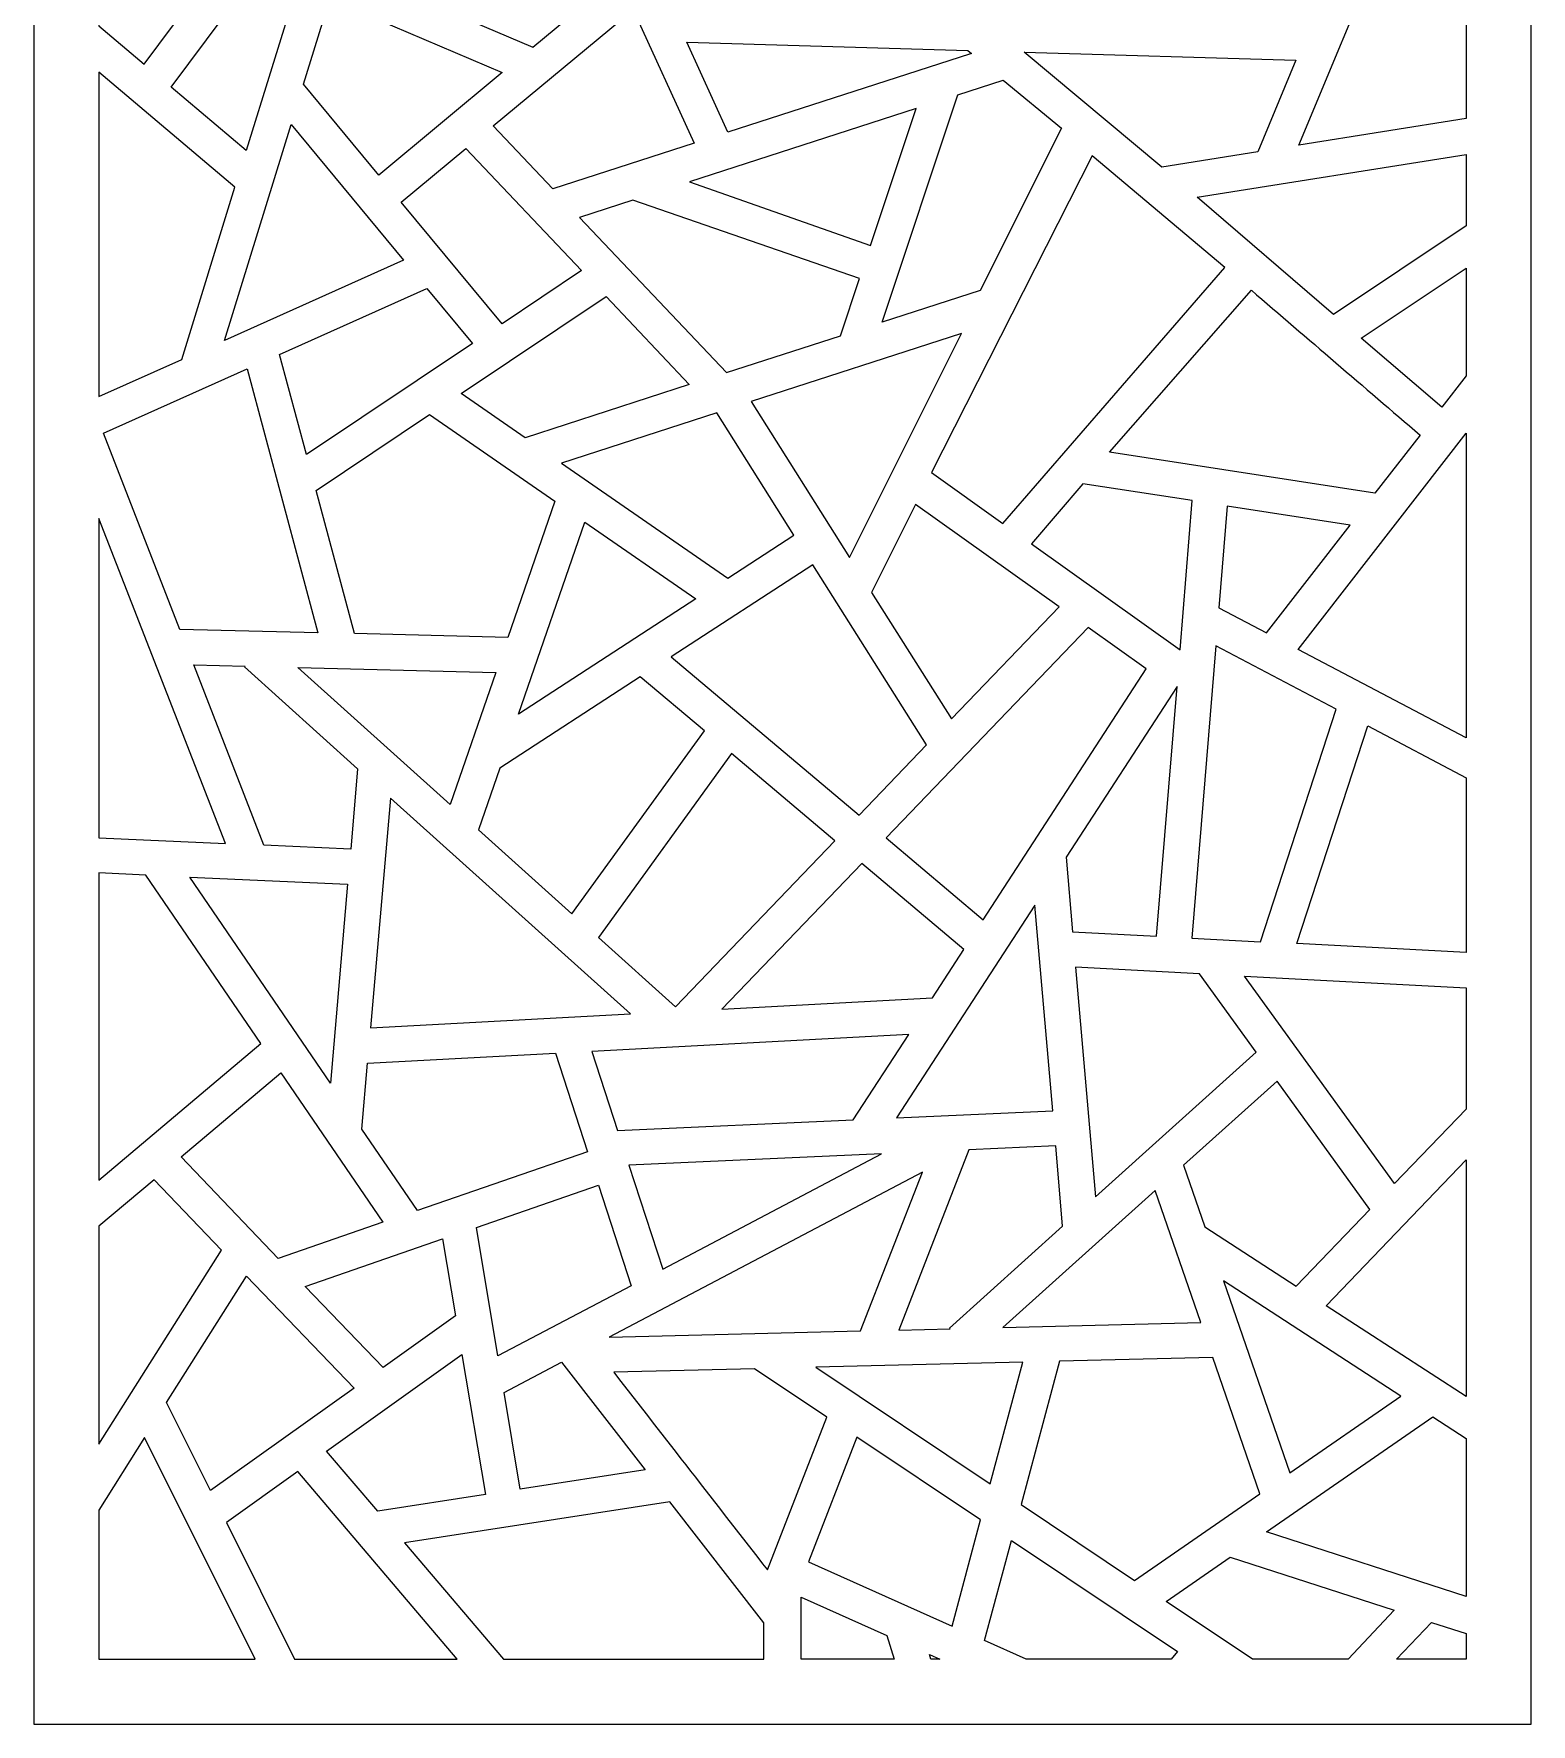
# Model space of a CAD drawing. Header units: centimetres. Extents: x 16 to 23, y -8.6 to 8.7.
# Drawn here: x 15.99 to 22.99, y -8.63 to -0.73 of the extents above; entities that cross this region are included whole.
import ezdxf

# ---------------------------------------------------------------- set-up
doc = ezdxf.new("R2010")
doc.units = ezdxf.units.CM
doc.header["$MEASUREMENT"] = 0
doc.layers.add('layer 1', color=7, linetype='Continuous')

msp = doc.modelspace()

# ---------------------------------------------------------------- linework, layer by layer
at = {"layer": 'layer 1', "color": 250, "lineweight": 9}
for points, knots in [([(15.99102, 8.68746), (15.99102, 8.68746), (22.99165, 8.68746), (22.99165, 8.68746), (22.99165, 8.68746), (22.99165, 8.68746), (22.99165, -8.63422), (22.99165, -8.63422), (22.99165, -8.63422), (22.99165, -8.63422), (15.99102, -8.63422), (15.99102, -8.63422), (15.99102, -8.63422), (15.99102, -8.63422), (15.99102, 8.68746), (15.99102, 8.68746)], [0, 0, 0, 0, 0.2, 0.2, 0.2, 0.2, 0.4, 0.4, 0.4, 0.4, 0.6, 0.6, 0.6, 0.6, 1, 1, 1, 1]), ([(18.32333, -0.79567), (18.32333, -0.79567), (17.98341, -0.65003), (17.98341, -0.65003), (17.98341, -0.65003), (17.98341, -0.65003), (18.04408, -0.16277), (18.04408, -0.16277), (18.04408, -0.16277), (18.04408, -0.16277), (19.75121, 0.38962), (19.75121, 0.38962), (19.75121, 0.38962), (19.75121, 0.38962), (18.32333, -0.79567), (18.32333, -0.79567)], [0, 0, 0, 0, 0.2, 0.2, 0.2, 0.2, 0.4, 0.4, 0.4, 0.4, 0.6, 0.6, 0.6, 0.6, 1, 1, 1, 1]), ([(16.2952, -0.69526), (16.2952, -0.69526), (16.2952, 0.23697), (16.2952, 0.23697), (16.2952, 0.23697), (16.2952, 0.23697), (17.26097, 0.1381), (17.26097, 0.1381), (17.26097, 0.1381), (17.26097, 0.1381), (16.50702, -0.87465), (16.50702, -0.87465), (16.50702, -0.87465), (16.50702, -0.87465), (16.2952, -0.69526), (16.2952, -0.69526)], [0, 0, 0, 0, 0.2, 0.2, 0.2, 0.2, 0.4, 0.4, 0.4, 0.4, 0.6, 0.6, 0.6, 0.6, 1, 1, 1, 1]), ([(22.68747, -1.12916), (22.68747, -1.12916), (22.68747, -0.3975), (22.68747, -0.3975), (22.68747, -0.3975), (22.68747, -0.3975), (22.31159, -0.27588), (22.31159, -0.27588), (22.31159, -0.27588), (22.31159, -0.27588), (21.90513, -1.25363), (21.90513, -1.25363), (21.90513, -1.25363), (21.90513, -1.25363), (22.68747, -1.12916), (22.68747, -1.12916)], [0, 0, 0, 0, 0.2, 0.2, 0.2, 0.2, 0.4, 0.4, 0.4, 0.4, 0.6, 0.6, 0.6, 0.6, 1, 1, 1, 1]), ([(17.22348, -0.50365), (17.22348, -0.50365), (17.04548, -0.42738), (17.04548, -0.42738), (17.04548, -0.42738), (17.04548, -0.42738), (16.63305, -0.98139), (16.63305, -0.98139), (16.63305, -0.98139), (16.63305, -0.98139), (16.98413, -1.27873), (16.98413, -1.27873), (16.98413, -1.27873), (16.98413, -1.27873), (17.22348, -0.50365), (17.22348, -0.50365)], [0, 0, 0, 0, 0.2, 0.2, 0.2, 0.2, 0.4, 0.4, 0.4, 0.4, 0.6, 0.6, 0.6, 0.6, 1, 1, 1, 1]), ([(17.60396, -1.39283), (17.60396, -1.39283), (18.18092, -0.91389), (18.18092, -0.91389), (18.18092, -0.91389), (18.18092, -0.91389), (17.37578, -0.56891), (17.37578, -0.56891), (17.37578, -0.56891), (17.37578, -0.56891), (17.25234, -0.96867), (17.25234, -0.96867), (17.25234, -0.96867), (17.25234, -0.96867), (17.60396, -1.39283), (17.60396, -1.39283)], [0, 0, 0, 0, 0.2, 0.2, 0.2, 0.2, 0.4, 0.4, 0.4, 0.4, 0.6, 0.6, 0.6, 0.6, 1, 1, 1, 1]), ([(18.41719, -1.45789), (18.41719, -1.45789), (19.07826, -1.24398), (19.07826, -1.24398), (19.07826, -1.24398), (19.07826, -1.24398), (18.7932, -0.6197), (18.7932, -0.6197), (18.7932, -0.6197), (18.7932, -0.6197), (18.13852, -1.16317), (18.13852, -1.16317), (18.13852, -1.16317), (18.13852, -1.16317), (18.41719, -1.45789), (18.41719, -1.45789)], [0, 0, 0, 0, 0.2, 0.2, 0.2, 0.2, 0.4, 0.4, 0.4, 0.4, 0.6, 0.6, 0.6, 0.6, 1, 1, 1, 1]), ([(19.04353, -0.77137), (19.04353, -0.77137), (19.23604, -1.19292), (19.23604, -1.19292), (19.23604, -1.19292), (19.23604, -1.19292), (20.37095, -0.82568), (20.37095, -0.82568), (20.37095, -0.82568), (20.37095, -0.82568), (20.37437, -0.82479), (20.37437, -0.82479), (20.37437, -0.82479), (20.37437, -0.82479), (20.35745, -0.81052), (20.35745, -0.81052), (20.35745, -0.81052), (20.35745, -0.81052), (19.04353, -0.77137), (19.04353, -0.77137)], [0, 0, 0, 0, 0.1666667, 0.1666667, 0.1666667, 0.1666667, 0.3333333, 0.3333333, 0.3333333, 0.3333333, 0.5, 0.5, 0.5, 0.5, 0.6666667, 0.6666667, 0.6666667, 0.6666667, 1, 1, 1, 1]), ([(20.62169, -0.81839), (20.62169, -0.81839), (21.26552, -1.35539), (21.26552, -1.35539), (21.26552, -1.35539), (21.26552, -1.35539), (21.71397, -1.28404), (21.71397, -1.28404), (21.71397, -1.28404), (21.71397, -1.28404), (21.89181, -0.85624), (21.89181, -0.85624), (21.89181, -0.85624), (21.89181, -0.85624), (20.62169, -0.81839), (20.62169, -0.81839)], [0, 0, 0, 0, 0.2, 0.2, 0.2, 0.2, 0.4, 0.4, 0.4, 0.4, 0.6, 0.6, 0.6, 0.6, 1, 1, 1, 1]), ([(16.2952, -2.42854), (16.2952, -2.42854), (16.2952, -0.91127), (16.2952, -0.91127), (16.2952, -0.91127), (16.2952, -0.91127), (16.93126, -1.44996), (16.93126, -1.44996), (16.93126, -1.44996), (16.93126, -1.44996), (16.6826, -2.25521), (16.6826, -2.25521), (16.6826, -2.25521), (16.6826, -2.25521), (16.2952, -2.42854), (16.2952, -2.42854)], [0, 0, 0, 0, 0.2, 0.2, 0.2, 0.2, 0.4, 0.4, 0.4, 0.4, 0.6, 0.6, 0.6, 0.6, 1, 1, 1, 1]), ([(20.41492, -1.93258), (20.41492, -1.93258), (20.79619, -1.17397), (20.79619, -1.17397), (20.79619, -1.17397), (20.79619, -1.17397), (20.52259, -0.94987), (20.52259, -0.94987), (20.52259, -0.94987), (20.52259, -0.94987), (20.31124, -1.01827), (20.31124, -1.01827), (20.31124, -1.01827), (20.31124, -1.01827), (19.95696, -2.08077), (19.95696, -2.08077), (19.95696, -2.08077), (19.95696, -2.08077), (20.41492, -1.93258), (20.41492, -1.93258)], [0, 0, 0, 0, 0.1666667, 0.1666667, 0.1666667, 0.1666667, 0.3333333, 0.3333333, 0.3333333, 0.3333333, 0.5, 0.5, 0.5, 0.5, 0.6666667, 0.6666667, 0.6666667, 0.6666667, 1, 1, 1, 1]), ([(19.0568, -1.42417), (19.0568, -1.42417), (20.11685, -1.08116), (20.11685, -1.08116), (20.11685, -1.08116), (20.11685, -1.08116), (19.90311, -1.72218), (19.90311, -1.72218), (19.90311, -1.72218), (19.90311, -1.72218), (19.0568, -1.42417), (19.0568, -1.42417)], [0, 0, 0, 0, 0.25, 0.25, 0.25, 0.25, 0.5, 0.5, 0.5, 0.5, 1, 1, 1, 1]), ([(17.72003, -1.79103), (17.72003, -1.79103), (17.19425, -1.15678), (17.19425, -1.15678), (17.19425, -1.15678), (17.19425, -1.15678), (16.8827, -2.16567), (16.8827, -2.16567), (16.8827, -2.16567), (16.8827, -2.16567), (17.72003, -1.79103), (17.72003, -1.79103)], [0, 0, 0, 0, 0.25, 0.25, 0.25, 0.25, 0.5, 0.5, 0.5, 0.5, 1, 1, 1, 1]), ([(18.01153, -1.26858), (18.01153, -1.26858), (17.70908, -1.51964), (17.70908, -1.51964), (17.70908, -1.51964), (17.70908, -1.51964), (18.18013, -2.08788), (18.18013, -2.08788), (18.18013, -2.08788), (18.18013, -2.08788), (18.55152, -1.8397), (18.55152, -1.8397), (18.55152, -1.8397), (18.55152, -1.8397), (18.01153, -1.26858), (18.01153, -1.26858)], [0, 0, 0, 0, 0.2, 0.2, 0.2, 0.2, 0.4, 0.4, 0.4, 0.4, 0.6, 0.6, 0.6, 0.6, 1, 1, 1, 1]), ([(20.93874, -1.3027), (20.93874, -1.3027), (21.55889, -1.82444), (21.55889, -1.82444), (21.55889, -1.82444), (21.55889, -1.82444), (20.52207, -3.02156), (20.52207, -3.02156), (20.52207, -3.02156), (20.52207, -3.02156), (20.18778, -2.78308), (20.18778, -2.78308), (20.18778, -2.78308), (20.18778, -2.78308), (20.93874, -1.3027), (20.93874, -1.3027)], [0, 0, 0, 0, 0.2, 0.2, 0.2, 0.2, 0.4, 0.4, 0.4, 0.4, 0.6, 0.6, 0.6, 0.6, 1, 1, 1, 1]), ([(22.68747, -1.63027), (22.68747, -1.63027), (22.68747, -1.29607), (22.68747, -1.29607), (22.68747, -1.29607), (22.68747, -1.29607), (21.42957, -1.49619), (21.42957, -1.49619), (21.42957, -1.49619), (21.42957, -1.49619), (22.06775, -2.04398), (22.06775, -2.04398), (22.06775, -2.04398), (22.06775, -2.04398), (22.68747, -1.63027), (22.68747, -1.63027)], [0, 0, 0, 0, 0.2, 0.2, 0.2, 0.2, 0.4, 0.4, 0.4, 0.4, 0.6, 0.6, 0.6, 0.6, 1, 1, 1, 1]), ([(19.22889, -2.31636), (19.22889, -2.31636), (18.54262, -1.59055), (18.54262, -1.59055), (18.54262, -1.59055), (18.54262, -1.59055), (18.79209, -1.50983), (18.79209, -1.50983), (18.79209, -1.50983), (18.79209, -1.50983), (19.85162, -1.87661), (19.85162, -1.87661), (19.85162, -1.87661), (19.85162, -1.87661), (19.76257, -2.14367), (19.76257, -2.14367), (19.76257, -2.14367), (19.76257, -2.14367), (19.22889, -2.31636), (19.22889, -2.31636)], [0, 0, 0, 0, 0.1666667, 0.1666667, 0.1666667, 0.1666667, 0.3333333, 0.3333333, 0.3333333, 0.3333333, 0.5, 0.5, 0.5, 0.5, 0.6666667, 0.6666667, 0.6666667, 0.6666667, 1, 1, 1, 1]), ([(22.68747, -2.33119), (22.68747, -2.33119), (22.68747, -1.82819), (22.68747, -1.82819), (22.68747, -1.82819), (22.68747, -1.82819), (22.19746, -2.15531), (22.19746, -2.15531), (22.19746, -2.15531), (22.19746, -2.15531), (22.57333, -2.47794), (22.57333, -2.47794), (22.57333, -2.47794), (22.57333, -2.47794), (22.68747, -2.33119), (22.68747, -2.33119)], [0, 0, 0, 0, 0.2, 0.2, 0.2, 0.2, 0.4, 0.4, 0.4, 0.4, 0.6, 0.6, 0.6, 0.6, 1, 1, 1, 1]), ([(18.04241, -2.17992), (18.04241, -2.17992), (17.82919, -1.92271), (17.82919, -1.92271), (17.82919, -1.92271), (17.82919, -1.92271), (17.14023, -2.23098), (17.14023, -2.23098), (17.14023, -2.23098), (17.14023, -2.23098), (17.26577, -2.69891), (17.26577, -2.69891), (17.26577, -2.69891), (17.26577, -2.69891), (18.04241, -2.17992), (18.04241, -2.17992)], [0, 0, 0, 0, 0.2, 0.2, 0.2, 0.2, 0.4, 0.4, 0.4, 0.4, 0.6, 0.6, 0.6, 0.6, 1, 1, 1, 1]), ([(18.66627, -1.96107), (18.66627, -1.96107), (17.98854, -2.41398), (17.98854, -2.41398), (17.98854, -2.41398), (17.98854, -2.41398), (18.28761, -2.62093), (18.28761, -2.62093), (18.28761, -2.62093), (18.28761, -2.62093), (19.05532, -2.37252), (19.05532, -2.37252), (19.05532, -2.37252), (19.05532, -2.37252), (18.66627, -1.96107), (18.66627, -1.96107)], [0, 0, 0, 0, 0.2, 0.2, 0.2, 0.2, 0.4, 0.4, 0.4, 0.4, 0.6, 0.6, 0.6, 0.6, 1, 1, 1, 1]), ([(21.6834, -1.9313), (21.6834, -1.9313), (21.02083, -2.68822), (21.02083, -2.68822), (21.02083, -2.68822), (21.02083, -2.68822), (22.26037, -2.88032), (22.26037, -2.88032), (22.26037, -2.88032), (22.26037, -2.88032), (22.47202, -2.6082), (22.47202, -2.6082), (22.47202, -2.6082), (22.20853, -2.38204), (21.94719, -2.15772), (21.6834, -1.9313)], [0, 0, 0, 0, 0.2, 0.2, 0.2, 0.2, 0.4, 0.4, 0.4, 0.4, 0.6, 0.6, 0.6, 0.6, 1, 1, 1, 1]), ([(19.34541, -2.45191), (19.34541, -2.45191), (20.32756, -2.1341), (20.32756, -2.1341), (20.32756, -2.1341), (20.32756, -2.1341), (19.80517, -3.18118), (19.80517, -3.18118), (19.80517, -3.18118), (19.80517, -3.18118), (19.34541, -2.45191), (19.34541, -2.45191)], [0, 0, 0, 0, 0.25, 0.25, 0.25, 0.25, 0.5, 0.5, 0.5, 0.5, 1, 1, 1, 1]), ([(17.31894, -3.53232), (17.31894, -3.53232), (16.98806, -2.29906), (16.98806, -2.29906), (16.98806, -2.29906), (16.98806, -2.29906), (16.3163, -2.59963), (16.3163, -2.59963), (16.3163, -2.59963), (16.3163, -2.59963), (16.67366, -3.51647), (16.67366, -3.51647), (16.67366, -3.51647), (16.67366, -3.51647), (17.31894, -3.53232), (17.31894, -3.53232)], [0, 0, 0, 0, 0.2, 0.2, 0.2, 0.2, 0.4, 0.4, 0.4, 0.4, 0.6, 0.6, 0.6, 0.6, 1, 1, 1, 1]), ([(18.20689, -3.55414), (18.20689, -3.55414), (18.42667, -2.91754), (18.42667, -2.91754), (18.42667, -2.91754), (18.42667, -2.91754), (17.84123, -2.51241), (17.84123, -2.51241), (17.84123, -2.51241), (17.84123, -2.51241), (17.31083, -2.86685), (17.31083, -2.86685), (17.31083, -2.86685), (17.31083, -2.86685), (17.4905, -3.53654), (17.4905, -3.53654), (17.4905, -3.53654), (17.4905, -3.53654), (18.20689, -3.55414), (18.20689, -3.55414)], [0, 0, 0, 0, 0.1666667, 0.1666667, 0.1666667, 0.1666667, 0.3333333, 0.3333333, 0.3333333, 0.3333333, 0.5, 0.5, 0.5, 0.5, 0.6666667, 0.6666667, 0.6666667, 0.6666667, 1, 1, 1, 1]), ([(19.54489, -3.0754), (19.54489, -3.0754), (19.23522, -3.27669), (19.23522, -3.27669), (19.23522, -3.27669), (19.23522, -3.27669), (18.45821, -2.739), (18.45821, -2.739), (18.45821, -2.739), (18.45821, -2.739), (19.18401, -2.50414), (19.18401, -2.50414), (19.18401, -2.50414), (19.18401, -2.50414), (19.54489, -3.0754), (19.54489, -3.0754)], [0, 0, 0, 0, 0.2, 0.2, 0.2, 0.2, 0.4, 0.4, 0.4, 0.4, 0.6, 0.6, 0.6, 0.6, 1, 1, 1, 1]), ([(22.68747, -4.02388), (22.68747, -4.02388), (22.68747, -2.59931), (22.68747, -2.59931), (22.68747, -2.59931), (22.68747, -2.59931), (21.90148, -3.6099), (21.90148, -3.6099), (21.90148, -3.6099), (21.90148, -3.6099), (22.68747, -4.02388), (22.68747, -4.02388)], [0, 0, 0, 0, 0.25, 0.25, 0.25, 0.25, 0.5, 0.5, 0.5, 0.5, 1, 1, 1, 1]), ([(21.40739, -2.9147), (21.40739, -2.9147), (21.35001, -3.61221), (21.35001, -3.61221), (21.35001, -3.61221), (21.35001, -3.61221), (20.65617, -3.11723), (20.65617, -3.11723), (20.65617, -3.11723), (20.65617, -3.11723), (20.89573, -2.8354), (20.89573, -2.8354), (20.89573, -2.8354), (20.89573, -2.8354), (21.40739, -2.9147), (21.40739, -2.9147)], [0, 0, 0, 0, 0.2, 0.2, 0.2, 0.2, 0.4, 0.4, 0.4, 0.4, 0.6, 0.6, 0.6, 0.6, 1, 1, 1, 1]), ([(16.2952, -4.49036), (16.2952, -4.49036), (16.2952, -2.99883), (16.2952, -2.99883), (16.2952, -2.99883), (16.2952, -2.99883), (16.88694, -4.51692), (16.88694, -4.51692), (16.88694, -4.51692), (16.88694, -4.51692), (16.2952, -4.49036), (16.2952, -4.49036)], [0, 0, 0, 0, 0.25, 0.25, 0.25, 0.25, 0.5, 0.5, 0.5, 0.5, 1, 1, 1, 1]), ([(20.28217, -3.93448), (20.28217, -3.93448), (19.90809, -3.34369), (19.90809, -3.34369), (19.90809, -3.34369), (19.90809, -3.34369), (20.11344, -2.93211), (20.11344, -2.93211), (20.11344, -2.93211), (20.11344, -2.93211), (20.78456, -3.41088), (20.78456, -3.41088), (20.78456, -3.41088), (20.78456, -3.41088), (20.28217, -3.93448), (20.28217, -3.93448)], [0, 0, 0, 0, 0.2, 0.2, 0.2, 0.2, 0.4, 0.4, 0.4, 0.4, 0.6, 0.6, 0.6, 0.6, 1, 1, 1, 1]), ([(21.53155, -3.41507), (21.53155, -3.41507), (21.57063, -2.94), (21.57063, -2.94), (21.57063, -2.94), (21.57063, -2.94), (22.14476, -3.02898), (22.14476, -3.02898), (22.14476, -3.02898), (22.14476, -3.02898), (21.75355, -3.53199), (21.75355, -3.53199), (21.75355, -3.53199), (21.75355, -3.53199), (21.53155, -3.41507), (21.53155, -3.41507)], [0, 0, 0, 0, 0.2, 0.2, 0.2, 0.2, 0.4, 0.4, 0.4, 0.4, 0.6, 0.6, 0.6, 0.6, 1, 1, 1, 1]), ([(18.25736, -3.91236), (18.25736, -3.91236), (19.08592, -3.37375), (19.08592, -3.37375), (19.08592, -3.37375), (19.08592, -3.37375), (18.56722, -3.0148), (18.56722, -3.0148), (18.56722, -3.0148), (18.56722, -3.0148), (18.25736, -3.91236), (18.25736, -3.91236)], [0, 0, 0, 0, 0.25, 0.25, 0.25, 0.25, 0.5, 0.5, 0.5, 0.5, 1, 1, 1, 1]), ([(18.97084, -3.64487), (18.97084, -3.64487), (19.63281, -3.21456), (19.63281, -3.21456), (19.63281, -3.21456), (19.63281, -3.21456), (19.63285, -3.21462), (19.63285, -3.21462), (19.63285, -3.21462), (19.63285, -3.21462), (20.16486, -4.05676), (20.16486, -4.05676), (20.16486, -4.05676), (20.16486, -4.05676), (19.84958, -4.38536), (19.84958, -4.38536), (19.84958, -4.38536), (19.84958, -4.38536), (18.97084, -3.64487), (18.97084, -3.64487)], [0, 0, 0, 0, 0.1666667, 0.1666667, 0.1666667, 0.1666667, 0.3333333, 0.3333333, 0.3333333, 0.3333333, 0.5, 0.5, 0.5, 0.5, 0.6666667, 0.6666667, 0.6666667, 0.6666667, 1, 1, 1, 1]), ([(20.92002, -3.50752), (20.92002, -3.50752), (21.19226, -3.70173), (21.19226, -3.70173), (21.19226, -3.70173), (21.19226, -3.70173), (20.42987, -4.87438), (20.42987, -4.87438), (20.42987, -4.87438), (20.42987, -4.87438), (19.97574, -4.49167), (19.97574, -4.49167), (19.97574, -4.49167), (19.97574, -4.49167), (20.92002, -3.50752), (20.92002, -3.50752)], [0, 0, 0, 0, 0.2, 0.2, 0.2, 0.2, 0.4, 0.4, 0.4, 0.4, 0.6, 0.6, 0.6, 0.6, 1, 1, 1, 1]), ([(21.40454, -4.95938), (21.40454, -4.95938), (21.51688, -3.59334), (21.51688, -3.59334), (21.51688, -3.59334), (21.51688, -3.59334), (22.07978, -3.88981), (22.07978, -3.88981), (22.07978, -3.88981), (22.07978, -3.88981), (21.72614, -4.97645), (21.72614, -4.97645), (21.72614, -4.97645), (21.72614, -4.97645), (21.40454, -4.95938), (21.40454, -4.95938)], [0, 0, 0, 0, 0.2, 0.2, 0.2, 0.2, 0.4, 0.4, 0.4, 0.4, 0.6, 0.6, 0.6, 0.6, 1, 1, 1, 1]), ([(17.47252, -4.54321), (17.47252, -4.54321), (17.50495, -4.16774), (17.50495, -4.16774), (17.50495, -4.16774), (17.50495, -4.16774), (16.97553, -3.69214), (16.97553, -3.69214), (16.97553, -3.69214), (16.97553, -3.69214), (16.97879, -3.68876), (16.97879, -3.68876), (16.97879, -3.68876), (16.97879, -3.68876), (16.73853, -3.68287), (16.73853, -3.68287), (16.73853, -3.68287), (16.73853, -3.68287), (17.06679, -4.52498), (17.06679, -4.52498), (17.06679, -4.52498), (17.06679, -4.52498), (17.47252, -4.54321), (17.47252, -4.54321)], [0, 0, 0, 0, 0.1428571, 0.1428571, 0.1428571, 0.1428571, 0.2857143, 0.2857143, 0.2857143, 0.2857143, 0.4285714, 0.4285714, 0.4285714, 0.4285714, 0.5714286, 0.5714286, 0.5714286, 0.5714286, 0.7142857, 0.7142857, 0.7142857, 0.7142857, 1, 1, 1, 1]), ([(17.93739, -4.33477), (17.93739, -4.33477), (18.15047, -3.71756), (18.15047, -3.71756), (18.15047, -3.71756), (18.15047, -3.71756), (17.22501, -3.69482), (17.22501, -3.69482), (17.22501, -3.69482), (17.22501, -3.69482), (17.93739, -4.33477), (17.93739, -4.33477)], [0, 0, 0, 0, 0.25, 0.25, 0.25, 0.25, 0.5, 0.5, 0.5, 0.5, 1, 1, 1, 1]), ([(18.5072, -4.84664), (18.5072, -4.84664), (18.0703, -4.45417), (18.0703, -4.45417), (18.0703, -4.45417), (18.0703, -4.45417), (18.16997, -4.16549), (18.16997, -4.16549), (18.16997, -4.16549), (18.16997, -4.16549), (18.82664, -3.73862), (18.82664, -3.73862), (18.82664, -3.73862), (18.82664, -3.73862), (19.12594, -3.99084), (19.12594, -3.99084), (19.12594, -3.99084), (19.12594, -3.99084), (18.5072, -4.84664), (18.5072, -4.84664)], [0, 0, 0, 0, 0.1666667, 0.1666667, 0.1666667, 0.1666667, 0.3333333, 0.3333333, 0.3333333, 0.3333333, 0.5, 0.5, 0.5, 0.5, 0.6666667, 0.6666667, 0.6666667, 0.6666667, 1, 1, 1, 1]), ([(21.33597, -3.78299), (21.33597, -3.78299), (21.23994, -4.95064), (21.23994, -4.95064), (21.23994, -4.95064), (21.23994, -4.95064), (20.84737, -4.9298), (20.84737, -4.9298), (20.84737, -4.9298), (20.84737, -4.9298), (20.81724, -4.58088), (20.81724, -4.58088), (20.81724, -4.58088), (20.81724, -4.58088), (21.33597, -3.78299), (21.33597, -3.78299)], [0, 0, 0, 0, 0.2, 0.2, 0.2, 0.2, 0.4, 0.4, 0.4, 0.4, 0.6, 0.6, 0.6, 0.6, 1, 1, 1, 1]), ([(22.68747, -5.02748), (22.68747, -5.02748), (22.68747, -4.20988), (22.68747, -4.20988), (22.68747, -4.20988), (22.68747, -4.20988), (22.2275, -3.96762), (22.2275, -3.96762), (22.2275, -3.96762), (22.2275, -3.96762), (21.89625, -4.98548), (21.89625, -4.98548), (21.89625, -4.98548), (21.89625, -4.98548), (22.68747, -5.02748), (22.68747, -5.02748)], [0, 0, 0, 0, 0.2, 0.2, 0.2, 0.2, 0.4, 0.4, 0.4, 0.4, 0.6, 0.6, 0.6, 0.6, 1, 1, 1, 1]), ([(18.99045, -5.28076), (18.99045, -5.28076), (18.63032, -4.95724), (18.63032, -4.95724), (18.63032, -4.95724), (18.63032, -4.95724), (18.63049, -4.957), (18.63049, -4.957), (18.63049, -4.957), (18.63049, -4.957), (19.25213, -4.09717), (19.25213, -4.09717), (19.25213, -4.09717), (19.25213, -4.09717), (19.25224, -4.09726), (19.25224, -4.09726), (19.25224, -4.09726), (19.25224, -4.09726), (19.73537, -4.50438), (19.73537, -4.50438), (19.73537, -4.50438), (19.73537, -4.50438), (18.99045, -5.28076), (18.99045, -5.28076)], [0, 0, 0, 0, 0.1428571, 0.1428571, 0.1428571, 0.1428571, 0.2857143, 0.2857143, 0.2857143, 0.2857143, 0.4285714, 0.4285714, 0.4285714, 0.4285714, 0.5714286, 0.5714286, 0.5714286, 0.5714286, 0.7142857, 0.7142857, 0.7142857, 0.7142857, 1, 1, 1, 1]), ([(17.56553, -5.37894), (17.56553, -5.37894), (17.65826, -4.30545), (17.65826, -4.30545), (17.65826, -4.30545), (17.65826, -4.30545), (18.78141, -5.3144), (18.78141, -5.3144), (18.78141, -5.3144), (18.78141, -5.3144), (17.56553, -5.37894), (17.56553, -5.37894)], [0, 0, 0, 0, 0.25, 0.25, 0.25, 0.25, 0.5, 0.5, 0.5, 0.5, 1, 1, 1, 1]), ([(16.2952, -6.09145), (16.2952, -6.09145), (16.2952, -4.65514), (16.2952, -4.65514), (16.2952, -4.65514), (16.2952, -4.65514), (16.51534, -4.66501), (16.51534, -4.66501), (16.51534, -4.66501), (16.51534, -4.66501), (17.05295, -5.45292), (17.05295, -5.45292), (17.05295, -5.45292), (17.05295, -5.45292), (16.2952, -6.09145), (16.2952, -6.09145)], [0, 0, 0, 0, 0.2, 0.2, 0.2, 0.2, 0.4, 0.4, 0.4, 0.4, 0.6, 0.6, 0.6, 0.6, 1, 1, 1, 1]), ([(19.86154, -4.6107), (19.86154, -4.6107), (20.33947, -5.01344), (20.33947, -5.01344), (20.33947, -5.01344), (20.33947, -5.01344), (20.1925, -5.2395), (20.1925, -5.2395), (20.1925, -5.2395), (20.1925, -5.2395), (19.20808, -5.29176), (19.20808, -5.29176), (19.20808, -5.29176), (19.20808, -5.29176), (19.86154, -4.6107), (19.86154, -4.6107)], [0, 0, 0, 0, 0.2, 0.2, 0.2, 0.2, 0.4, 0.4, 0.4, 0.4, 0.6, 0.6, 0.6, 0.6, 1, 1, 1, 1]), ([(17.37803, -5.63722), (17.37803, -5.63722), (17.45835, -4.70734), (17.45835, -4.70734), (17.45835, -4.70734), (17.45835, -4.70734), (16.72094, -4.67424), (16.72094, -4.67424), (16.72094, -4.67424), (16.72094, -4.67424), (17.37803, -5.63722), (17.37803, -5.63722)], [0, 0, 0, 0, 0.25, 0.25, 0.25, 0.25, 0.5, 0.5, 0.5, 0.5, 1, 1, 1, 1]), ([(20.02471, -5.7999), (20.02471, -5.7999), (20.67141, -4.80518), (20.67141, -4.80518), (20.67141, -4.80518), (20.67141, -4.80518), (20.7545, -5.76714), (20.7545, -5.76714), (20.7545, -5.76714), (20.7545, -5.76714), (20.02471, -5.7999), (20.02471, -5.7999)], [0, 0, 0, 0, 0.25, 0.25, 0.25, 0.25, 0.5, 0.5, 0.5, 0.5, 1, 1, 1, 1]), ([(20.95441, -6.16903), (20.95441, -6.16903), (20.86168, -5.09554), (20.86168, -5.09554), (20.86168, -5.09554), (20.86168, -5.09554), (21.44074, -5.12627), (21.44074, -5.12627), (21.44074, -5.12627), (21.44074, -5.12627), (21.7063, -5.49359), (21.7063, -5.49359), (21.7063, -5.49359), (21.7063, -5.49359), (20.95441, -6.16903), (20.95441, -6.16903)], [0, 0, 0, 0, 0.2, 0.2, 0.2, 0.2, 0.4, 0.4, 0.4, 0.4, 0.6, 0.6, 0.6, 0.6, 1, 1, 1, 1]), ([(22.68747, -5.75872), (22.68747, -5.75872), (22.68747, -5.19245), (22.68747, -5.19245), (22.68747, -5.19245), (22.68747, -5.19245), (21.65191, -5.13748), (21.65191, -5.13748), (21.65191, -5.13748), (21.65191, -5.13748), (22.35304, -6.10727), (22.35304, -6.10727), (22.35304, -6.10727), (22.35304, -6.10727), (22.68747, -5.75872), (22.68747, -5.75872)], [0, 0, 0, 0, 0.2, 0.2, 0.2, 0.2, 0.4, 0.4, 0.4, 0.4, 0.6, 0.6, 0.6, 0.6, 1, 1, 1, 1]), ([(18.72033, -5.85845), (18.72033, -5.85845), (18.6001, -5.48899), (18.6001, -5.48899), (18.6001, -5.48899), (18.6001, -5.48899), (20.08141, -5.41037), (20.08141, -5.41037), (20.08141, -5.41037), (20.08141, -5.41037), (19.82226, -5.80898), (19.82226, -5.80898), (19.82226, -5.80898), (19.82226, -5.80898), (18.72033, -5.85845), (18.72033, -5.85845)], [0, 0, 0, 0, 0.2, 0.2, 0.2, 0.2, 0.4, 0.4, 0.4, 0.4, 0.6, 0.6, 0.6, 0.6, 1, 1, 1, 1]), ([(18.57986, -5.95856), (18.57986, -5.95856), (18.42999, -5.49803), (18.42999, -5.49803), (18.42999, -5.49803), (18.42999, -5.49803), (17.55122, -5.54468), (17.55122, -5.54468), (17.55122, -5.54468), (17.55122, -5.54468), (17.52466, -5.85212), (17.52466, -5.85212), (17.52466, -5.85212), (17.52466, -5.85212), (17.78432, -6.23265), (17.78432, -6.23265), (17.78432, -6.23265), (17.78432, -6.23265), (18.57986, -5.95856), (18.57986, -5.95856)], [0, 0, 0, 0, 0.1666667, 0.1666667, 0.1666667, 0.1666667, 0.3333333, 0.3333333, 0.3333333, 0.3333333, 0.5, 0.5, 0.5, 0.5, 0.6666667, 0.6666667, 0.6666667, 0.6666667, 1, 1, 1, 1]), ([(17.1342, -6.45662), (17.1342, -6.45662), (17.62294, -6.28824), (17.62294, -6.28824), (17.62294, -6.28824), (17.62294, -6.28824), (17.14621, -5.58959), (17.14621, -5.58959), (17.14621, -5.58959), (17.14621, -5.58959), (16.67959, -5.9828), (16.67959, -5.9828), (16.67959, -5.9828), (16.67959, -5.9828), (17.1342, -6.45662), (17.1342, -6.45662)], [0, 0, 0, 0, 0.2, 0.2, 0.2, 0.2, 0.4, 0.4, 0.4, 0.4, 0.6, 0.6, 0.6, 0.6, 1, 1, 1, 1]), ([(21.89315, -6.58659), (21.89315, -6.58659), (21.46611, -6.309), (21.46611, -6.309), (21.46611, -6.309), (21.46611, -6.309), (21.36646, -6.02031), (21.36646, -6.02031), (21.36646, -6.02031), (21.36646, -6.02031), (21.80336, -5.62783), (21.80336, -5.62783), (21.80336, -5.62783), (21.80336, -5.62783), (22.23724, -6.22797), (22.23724, -6.22797), (22.23724, -6.22797), (22.23724, -6.22797), (21.89315, -6.58659), (21.89315, -6.58659)], [0, 0, 0, 0, 0.1666667, 0.1666667, 0.1666667, 0.1666667, 0.3333333, 0.3333333, 0.3333333, 0.3333333, 0.5, 0.5, 0.5, 0.5, 0.6666667, 0.6666667, 0.6666667, 0.6666667, 1, 1, 1, 1]), ([(18.93134, -6.50687), (18.93134, -6.50687), (18.77318, -6.02085), (18.77318, -6.02085), (18.77318, -6.02085), (18.77318, -6.02085), (19.95481, -5.96781), (19.95481, -5.96781), (19.95481, -5.96781), (19.95481, -5.96781), (18.93134, -6.50687), (18.93134, -6.50687)], [0, 0, 0, 0, 0.25, 0.25, 0.25, 0.25, 0.5, 0.5, 0.5, 0.5, 1, 1, 1, 1]), ([(20.36295, -5.94949), (20.36295, -5.94949), (20.76867, -5.93127), (20.76867, -5.93127), (20.76867, -5.93127), (20.76867, -5.93127), (20.80111, -6.30674), (20.80111, -6.30674), (20.80111, -6.30674), (20.80111, -6.30674), (20.27169, -6.78234), (20.27169, -6.78234), (20.27169, -6.78234), (20.27169, -6.78234), (20.27496, -6.78571), (20.27496, -6.78571), (20.27496, -6.78571), (20.27496, -6.78571), (20.03469, -6.79162), (20.03469, -6.79162), (20.03469, -6.79162), (20.03469, -6.79162), (20.36295, -5.94949), (20.36295, -5.94949)], [0, 0, 0, 0, 0.1428571, 0.1428571, 0.1428571, 0.1428571, 0.2857143, 0.2857143, 0.2857143, 0.2857143, 0.4285714, 0.4285714, 0.4285714, 0.4285714, 0.5714286, 0.5714286, 0.5714286, 0.5714286, 0.7142857, 0.7142857, 0.7142857, 0.7142857, 1, 1, 1, 1]), ([(22.68747, -7.10294), (22.68747, -7.10294), (22.68747, -5.99654), (22.68747, -5.99654), (22.68747, -5.99654), (22.68747, -5.99654), (22.03368, -6.67794), (22.03368, -6.67794), (22.03368, -6.67794), (22.03368, -6.67794), (22.68747, -7.10294), (22.68747, -7.10294)], [0, 0, 0, 0, 0.25, 0.25, 0.25, 0.25, 0.5, 0.5, 0.5, 0.5, 1, 1, 1, 1]), ([(18.68069, -6.82488), (18.68069, -6.82488), (20.14581, -6.05321), (20.14581, -6.05321), (20.14581, -6.05321), (20.14581, -6.05321), (19.85628, -6.796), (19.85628, -6.796), (19.85628, -6.796), (19.85628, -6.796), (18.68069, -6.82488), (18.68069, -6.82488)], [0, 0, 0, 0, 0.25, 0.25, 0.25, 0.25, 0.5, 0.5, 0.5, 0.5, 1, 1, 1, 1]), ([(16.2952, -7.32553), (16.2952, -7.32553), (16.2952, -6.30671), (16.2952, -6.30671), (16.2952, -6.30671), (16.2952, -6.30671), (16.55342, -6.08912), (16.55342, -6.08912), (16.55342, -6.08912), (16.55342, -6.08912), (16.8687, -6.41772), (16.8687, -6.41772), (16.8687, -6.41772), (16.8687, -6.41772), (16.2952, -7.32553), (16.2952, -7.32553)], [0, 0, 0, 0, 0.2, 0.2, 0.2, 0.2, 0.4, 0.4, 0.4, 0.4, 0.6, 0.6, 0.6, 0.6, 1, 1, 1, 1]), ([(18.16091, -6.91265), (18.16091, -6.91265), (18.78362, -6.58467), (18.78362, -6.58467), (18.78362, -6.58467), (18.78362, -6.58467), (18.63081, -6.11513), (18.63081, -6.11513), (18.63081, -6.11513), (18.63081, -6.11513), (18.06016, -6.31172), (18.06016, -6.31172), (18.06016, -6.31172), (18.06016, -6.31172), (18.16091, -6.91265), (18.16091, -6.91265)], [0, 0, 0, 0, 0.2, 0.2, 0.2, 0.2, 0.4, 0.4, 0.4, 0.4, 0.6, 0.6, 0.6, 0.6, 1, 1, 1, 1]), ([(20.52116, -6.77967), (20.52116, -6.77967), (21.23355, -6.13971), (21.23355, -6.13971), (21.23355, -6.13971), (21.23355, -6.13971), (21.44663, -6.75693), (21.44663, -6.75693), (21.44663, -6.75693), (21.44663, -6.75693), (20.52116, -6.77967), (20.52116, -6.77967)], [0, 0, 0, 0, 0.25, 0.25, 0.25, 0.25, 0.5, 0.5, 0.5, 0.5, 1, 1, 1, 1]), ([(17.62386, -6.96696), (17.62386, -6.96696), (17.96259, -6.72531), (17.96259, -6.72531), (17.96259, -6.72531), (17.96259, -6.72531), (17.90237, -6.36609), (17.90237, -6.36609), (17.90237, -6.36609), (17.90237, -6.36609), (17.25976, -6.58748), (17.25976, -6.58748), (17.25976, -6.58748), (17.25976, -6.58748), (17.62386, -6.96696), (17.62386, -6.96696)], [0, 0, 0, 0, 0.2, 0.2, 0.2, 0.2, 0.4, 0.4, 0.4, 0.4, 0.6, 0.6, 0.6, 0.6, 1, 1, 1, 1]), ([(16.98602, -6.54), (16.98602, -6.54), (16.61193, -7.13078), (16.61193, -7.13078), (16.61193, -7.13078), (16.61193, -7.13078), (16.81728, -7.54237), (16.81728, -7.54237), (16.81728, -7.54237), (16.81728, -7.54237), (17.48841, -7.06359), (17.48841, -7.06359), (17.48841, -7.06359), (17.48841, -7.06359), (16.98602, -6.54), (16.98602, -6.54)], [0, 0, 0, 0, 0.2, 0.2, 0.2, 0.2, 0.4, 0.4, 0.4, 0.4, 0.6, 0.6, 0.6, 0.6, 1, 1, 1, 1]), ([(21.86338, -7.45967), (21.86338, -7.45967), (21.55351, -6.56213), (21.55351, -6.56213), (21.55351, -6.56213), (21.55351, -6.56213), (22.38207, -7.10074), (22.38207, -7.10074), (22.38207, -7.10074), (22.38207, -7.10074), (21.86338, -7.45967), (21.86338, -7.45967)], [0, 0, 0, 0, 0.25, 0.25, 0.25, 0.25, 0.5, 0.5, 0.5, 0.5, 1, 1, 1, 1]), ([(17.99285, -6.90579), (17.99285, -6.90579), (17.36002, -7.35725), (17.36002, -7.35725), (17.36002, -7.35725), (17.36002, -7.35725), (17.59957, -7.63908), (17.59957, -7.63908), (17.59957, -7.63908), (17.59957, -7.63908), (18.10272, -7.5611), (18.10272, -7.5611), (18.10272, -7.5611), (18.10272, -7.5611), (17.99285, -6.90579), (17.99285, -6.90579)], [0, 0, 0, 0, 0.2, 0.2, 0.2, 0.2, 0.4, 0.4, 0.4, 0.4, 0.6, 0.6, 0.6, 0.6, 1, 1, 1, 1]), ([(18.26539, -7.53589), (18.26539, -7.53589), (18.84861, -7.4455), (18.84861, -7.4455), (18.84861, -7.4455), (18.84861, -7.4455), (18.45738, -6.9425), (18.45738, -6.9425), (18.45738, -6.9425), (18.45738, -6.9425), (18.18956, -7.08356), (18.18956, -7.08356), (18.18956, -7.08356), (18.18956, -7.08356), (18.26539, -7.53589), (18.26539, -7.53589)], [0, 0, 0, 0, 0.2, 0.2, 0.2, 0.2, 0.4, 0.4, 0.4, 0.4, 0.6, 0.6, 0.6, 0.6, 1, 1, 1, 1]), ([(19.64678, -6.96595), (19.64678, -6.96595), (20.6151, -6.94216), (20.6151, -6.94216), (20.6151, -6.94216), (20.6151, -6.94216), (20.46247, -7.51105), (20.46247, -7.51105), (20.46247, -7.51105), (20.46247, -7.51105), (19.64678, -6.96595), (19.64678, -6.96595)], [0, 0, 0, 0, 0.25, 0.25, 0.25, 0.25, 0.5, 0.5, 0.5, 0.5, 1, 1, 1, 1]), ([(20.78666, -6.93794), (20.78666, -6.93794), (21.50304, -6.92034), (21.50304, -6.92034), (21.50304, -6.92034), (21.50304, -6.92034), (21.72283, -7.55694), (21.72283, -7.55694), (21.72283, -7.55694), (21.72283, -7.55694), (21.13739, -7.96207), (21.13739, -7.96207), (21.13739, -7.96207), (21.13739, -7.96207), (20.60698, -7.60762), (20.60698, -7.60762), (20.60698, -7.60762), (20.60698, -7.60762), (20.78666, -6.93794), (20.78666, -6.93794)], [0, 0, 0, 0, 0.1666667, 0.1666667, 0.1666667, 0.1666667, 0.3333333, 0.3333333, 0.3333333, 0.3333333, 0.5, 0.5, 0.5, 0.5, 0.6666667, 0.6666667, 0.6666667, 0.6666667, 1, 1, 1, 1]), ([(19.69919, -7.19903), (19.69919, -7.19903), (19.42083, -7.91313), (19.42083, -7.91313), (19.42083, -7.91313), (19.18129, -7.60514), (18.94174, -7.29715), (18.70221, -6.98916), (18.70221, -6.98916), (18.70221, -6.98916), (19.36091, -6.97297), (19.36091, -6.97297), (19.36091, -6.97297), (19.36091, -6.97297), (19.69919, -7.19903), (19.69919, -7.19903)], [0, 0, 0, 0, 0.2, 0.2, 0.2, 0.2, 0.4, 0.4, 0.4, 0.4, 0.6, 0.6, 0.6, 0.6, 1, 1, 1, 1]), ([(22.68747, -8.03742), (22.68747, -8.03742), (22.68747, -7.29925), (22.68747, -7.29925), (22.68747, -7.29925), (22.68747, -7.29925), (22.53137, -7.19778), (22.53137, -7.19778), (22.53137, -7.19778), (22.53137, -7.19778), (21.75436, -7.73549), (21.75436, -7.73549), (21.75436, -7.73549), (21.75436, -7.73549), (22.68747, -8.03742), (22.68747, -8.03742)], [0, 0, 0, 0, 0.2, 0.2, 0.2, 0.2, 0.4, 0.4, 0.4, 0.4, 0.6, 0.6, 0.6, 0.6, 1, 1, 1, 1]), ([(17.02624, -8.33003), (17.02624, -8.33003), (16.2952, -8.33003), (16.2952, -8.33003), (16.2952, -8.33003), (16.2952, -8.33003), (16.2952, -7.63323), (16.2952, -7.63323), (16.2952, -7.63323), (16.2952, -7.63323), (16.50902, -7.29331), (16.50902, -7.29331), (16.50902, -7.29331), (16.50902, -7.29331), (17.02624, -8.33003), (17.02624, -8.33003)], [0, 0, 0, 0, 0.2, 0.2, 0.2, 0.2, 0.4, 0.4, 0.4, 0.4, 0.6, 0.6, 0.6, 0.6, 1, 1, 1, 1]), ([(20.41741, -7.67899), (20.41741, -7.67899), (20.28422, -8.17542), (20.28422, -8.17542), (20.28422, -8.17542), (20.28422, -8.17542), (19.61245, -7.87485), (19.61245, -7.87485), (19.61245, -7.87485), (19.61245, -7.87485), (19.83937, -7.29271), (19.83937, -7.29271), (19.83937, -7.29271), (19.83937, -7.29271), (20.41741, -7.67899), (20.41741, -7.67899)], [0, 0, 0, 0, 0.2, 0.2, 0.2, 0.2, 0.4, 0.4, 0.4, 0.4, 0.6, 0.6, 0.6, 0.6, 1, 1, 1, 1]), ([(17.9708, -8.33003), (17.9708, -8.33003), (17.21025, -8.33003), (17.21025, -8.33003), (17.21025, -8.33003), (17.21025, -8.33003), (16.89162, -7.6914), (16.89162, -7.6914), (16.89162, -7.6914), (16.89162, -7.6914), (17.2255, -7.45321), (17.2255, -7.45321), (17.2255, -7.45321), (17.2255, -7.45321), (17.9708, -8.33003), (17.9708, -8.33003)], [0, 0, 0, 0, 0.2, 0.2, 0.2, 0.2, 0.4, 0.4, 0.4, 0.4, 0.6, 0.6, 0.6, 0.6, 1, 1, 1, 1]), ([(19.40466, -8.16045), (19.40466, -8.16045), (19.40466, -8.33003), (19.40466, -8.33003), (19.40466, -8.33003), (19.40466, -8.33003), (18.18689, -8.33003), (18.18689, -8.33003), (18.18689, -8.33003), (18.18689, -8.33003), (17.72468, -7.78626), (17.72468, -7.78626), (17.72468, -7.78626), (17.72468, -7.78626), (18.96422, -7.59416), (18.96422, -7.59416), (18.96422, -7.59416), (18.96422, -7.59416), (19.40466, -8.16045), (19.40466, -8.16045)], [0, 0, 0, 0, 0.1666667, 0.1666667, 0.1666667, 0.1666667, 0.3333333, 0.3333333, 0.3333333, 0.3333333, 0.5, 0.5, 0.5, 0.5, 0.6666667, 0.6666667, 0.6666667, 0.6666667, 1, 1, 1, 1]), ([(20.62977, -8.33003), (20.62977, -8.33003), (21.30915, -8.33003), (21.30915, -8.33003), (21.30915, -8.33003), (21.30915, -8.33003), (21.33856, -8.29456), (21.33856, -8.29456), (21.33856, -8.29456), (21.33856, -8.29456), (20.56192, -7.77556), (20.56192, -7.77556), (20.56192, -7.77556), (20.56192, -7.77556), (20.43638, -8.24351), (20.43638, -8.24351), (20.43638, -8.24351), (20.43638, -8.24351), (20.62977, -8.33003), (20.62977, -8.33003)], [0, 0, 0, 0, 0.1666667, 0.1666667, 0.1666667, 0.1666667, 0.3333333, 0.3333333, 0.3333333, 0.3333333, 0.5, 0.5, 0.5, 0.5, 0.6666667, 0.6666667, 0.6666667, 0.6666667, 1, 1, 1, 1]), ([(21.68802, -8.33003), (21.68802, -8.33003), (22.13582, -8.33003), (22.13582, -8.33003), (22.13582, -8.33003), (22.13582, -8.33003), (22.35147, -8.10197), (22.35147, -8.10197), (22.35147, -8.10197), (22.35147, -8.10197), (21.58376, -7.85354), (21.58376, -7.85354), (21.58376, -7.85354), (21.58376, -7.85354), (21.28468, -8.06051), (21.28468, -8.06051), (21.28468, -8.06051), (21.28468, -8.06051), (21.68802, -8.33003), (21.68802, -8.33003)], [0, 0, 0, 0, 0.1666667, 0.1666667, 0.1666667, 0.1666667, 0.3333333, 0.3333333, 0.3333333, 0.3333333, 0.5, 0.5, 0.5, 0.5, 0.6666667, 0.6666667, 0.6666667, 0.6666667, 1, 1, 1, 1]), ([(19.57801, -8.33003), (19.57801, -8.33003), (20.01295, -8.33003), (20.01295, -8.33003), (20.01295, -8.33003), (20.01295, -8.33003), (19.97875, -8.21926), (19.97875, -8.21926), (19.97875, -8.21926), (19.97875, -8.21926), (19.57801, -8.03997), (19.57801, -8.03997), (19.57801, -8.03997), (19.57801, -8.03997), (19.57801, -8.33003), (19.57801, -8.33003)], [0, 0, 0, 0, 0.2, 0.2, 0.2, 0.2, 0.4, 0.4, 0.4, 0.4, 0.6, 0.6, 0.6, 0.6, 1, 1, 1, 1]), ([(22.36249, -8.33003), (22.36249, -8.33003), (22.68747, -8.33003), (22.68747, -8.33003), (22.68747, -8.33003), (22.68747, -8.33003), (22.68747, -8.21068), (22.68747, -8.21068), (22.68747, -8.21068), (22.68747, -8.21068), (22.52504, -8.15812), (22.52504, -8.15812), (22.52504, -8.15812), (22.52504, -8.15812), (22.36249, -8.33003), (22.36249, -8.33003)], [0, 0, 0, 0, 0.2, 0.2, 0.2, 0.2, 0.4, 0.4, 0.4, 0.4, 0.6, 0.6, 0.6, 0.6, 1, 1, 1, 1]), ([(20.18541, -8.33003), (20.18541, -8.33003), (20.2263, -8.33003), (20.2263, -8.33003), (20.2263, -8.33003), (20.2263, -8.33003), (20.17886, -8.30881), (20.17886, -8.30881), (20.17886, -8.30881), (20.17886, -8.30881), (20.18541, -8.33003), (20.18541, -8.33003)], [0, 0, 0, 0, 0.25, 0.25, 0.25, 0.25, 0.5, 0.5, 0.5, 0.5, 1, 1, 1, 1])]:
    msp.add_open_spline(points, degree=3, knots=knots, dxfattribs=at)

doc.saveas('drawing.dxf')
